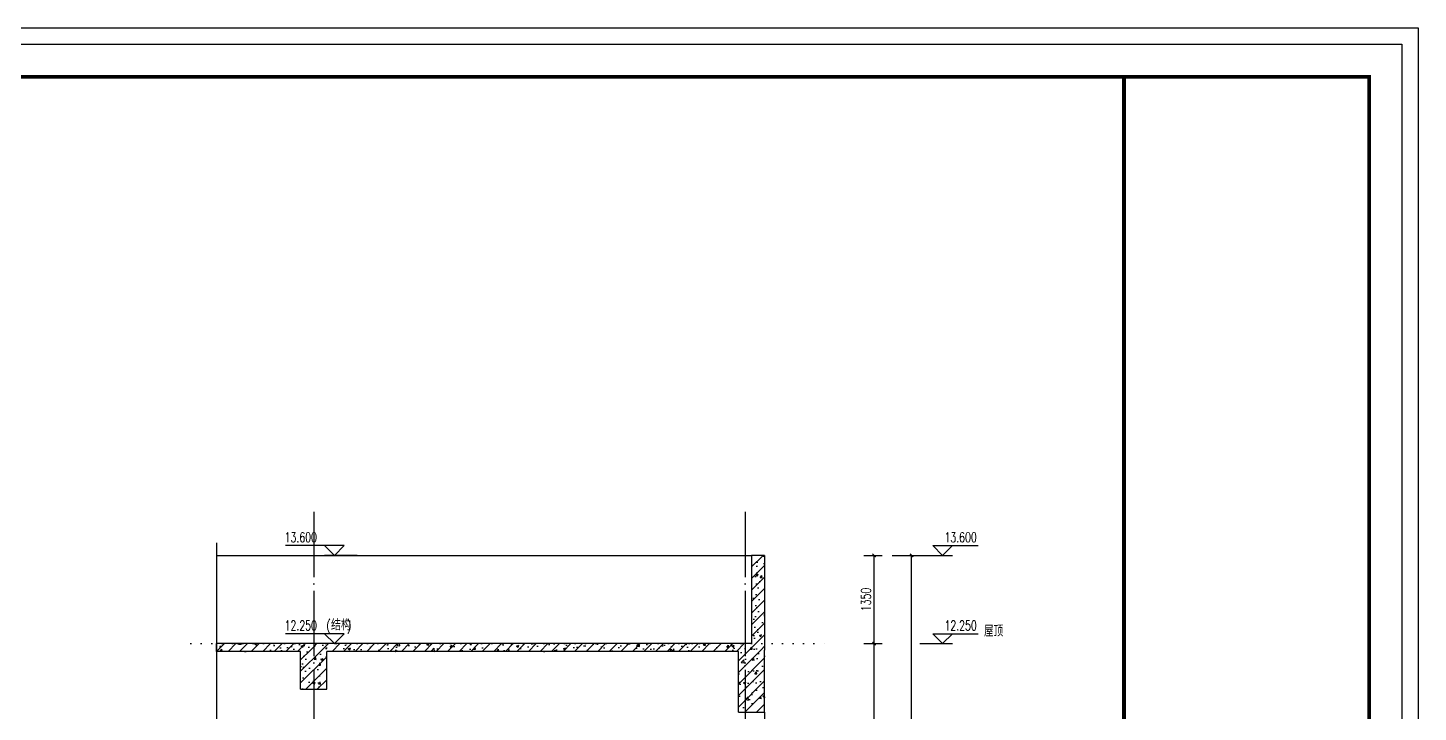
# Model space of a CAD drawing. Header units: millimetres. Extents: x -1048436 to -185795, y -983427 to 400387.
# Drawn here: x -600194 to -578919, y -669124 to -658650 of the extents above; entities that cross this region are included whole.
import ezdxf
from ezdxf.enums import TextEntityAlignment as Align

# ---------------------------------------------------------------- set-up
doc = ezdxf.new("R2010")
doc.units = ezdxf.units.MM
doc.header["$LTSCALE"] = 500
doc.linetypes.add('DOT2', pattern=[3.175, 0, -3.175])
doc.linetypes.add('DOTE', pattern=[2.42, 2, -0.2, 0.02, -0.2])
for name, color, linetype in [('C-SHET-TTLB', 11, 'Continuous'), ('DIM_ELEV', 3, 'Continuous'), ('PUB_DIM', 3, 'Continuous'), ('PUB_TEXT', 7, 'Continuous'), ('建-填充', 9, 'Continuous'), ('建-墙-混凝土墙', 6, 'Continuous'), ('建-文字', 4, 'Continuous'), ('建-楼层线', 1, 'DOT2'), ('建-符号', 13, 'Continuous'), ('建-轴线', 16, 'DOTE')]:
    doc.layers.add(name, color=color, linetype=linetype)
doc.styles.add('_TCH_DIM', font='SIMPLEX', dxfattribs={"bigfont": 'GBCBIG'})
doc.styles.add('_TCH_DIM_T3', font='SIMPLEX', dxfattribs={"width": 0.705882, "bigfont": 'GBCBIG'})
doc.styles.add('ECADI', font='hzs.shx', dxfattribs={"width": 0.7, "bigfont": 'hztxt.shx'})
doc.styles.add('XD2008', font='xd-hzs.shx', dxfattribs={"width": 0.7, "bigfont": 'xd-hztxt.shx'})
doc.dimstyles.new('_TCH_ARCH&&50', dxfattribs={"dimtxt": 148.75, "dimasz": 50, "dimexe": 125, "dimexo": 150, "dimgap": 50, "dimtad": 1, "dimdec": 0, "dimzin": 0, "dimdsep": 46, "dimtxsty": '_TCH_DIM_T3', "dimblk": 'ARCHTICK', "dimcen": 0.09, "dimclrt": 7, "dimazin": 2, "dimtfac": 1, "dimtdec": 0, "dimtix": 1, "dimtmove": 2, "dimatfit": 3, "dimldrblk": 'ARCHTICK', "dimfxl": 1, "dimtolj": 1, "dimtzin": 0, "dimarcsym": 0})
pattern_1 = [(45, (0, 0), (-88.388348, 88.388348), []), (50, (0, 0), (358.63009, -31.37607), [37.5, -412.5]), (355, (0, 0), (-69.37567, 376.09607), [30, -330]), (100.4514, (29.9, -2.6), (289.25469, 344.71977), [31.8701, -350.57106]), (46.1842, (0, 100), (533.62052, -82.7595), [56.25, -618.75]), (96.6356, (44.47, 93.1), (467.33135, 487.05894), [47.80514, -525.8565]), (351.1842, (0, 100), (467.33097, 487.0593), [45, -495]), (21, (50, 75), (298.45353, -201.30945), [37.5, -412.5]), (326, (50, 75), (121.65767, 362.57502), [30, -330]), (71.4514, (74.87, 58.22), (420.11131, 161.26525), [31.8701, -350.57106]), (37.5, (0, 0), (6.079928, 166.446927), [0, -326, 0, -335, 0, -331.25]), (7.5, (0, 0), (131.53477, 197.205856), [0, -191, 0, -318.5, 0, -126.25]), (327.5, (-111.5, 0), (266.911218, -11.277436), [0, -125, 0, -390, 0, -517.5]), (317.5, (-161.5, 0), (291.593085, 50.05249), [0, -162.5, 0, -259, 0, -367.5])]

# ---------------------------------------------------------------- blocks, each defined once
blk = doc.blocks.new('集团图框A1')
at = {"layer": 'C-SHET-TTLB'}
for points in [[(1095.85, -95.53), (1095.85, -699.53), (244.85, -699.53), (244.85, -95.53)], [(1090.85, -100.53), (1090.85, -694.53), (249.85, -694.53), (249.85, -100.53)]]:
    blk.add_lwpolyline(points, close=True, dxfattribs=at)
at = {"layer": 'C-SHET-TTLB', "const_width": 1.2}
blk.add_lwpolyline([(268.25, -110.53), (1080.85, -110.53), (1080.85, -684.53), (268.25, -684.53)], close=True, dxfattribs=at)
at = {"layer": 'C-SHET-TTLB'}
blk.add_lwpolyline([(1005.85, -110.53, 1.2, 1.2, 0), (1005.85, -684.53, 0.9, 0.9, 0)], format="xyseb", dxfattribs=at)
at = {"color": 2, "style": 'ECADI', "width": 0.7}
for tag, p in [('序号1', (1009.72, -381.88)), ('记要1', (1037.92, -381.9)), ('日期1', (1073.26, -381.71)), ('序号2', (1009.72, -387.77)), ('记要2', (1037.92, -387.79)), ('日期2', (1073.26, -387.6)), ('序号3', (1009.72, -393.63)), ('记要3', (1037.92, -393.65)), ('日期3', (1073.26, -393.46)), ('序号4', (1009.72, -399.51)), ('记要4', (1037.92, -399.53)), ('日期4', (1073.26, -399.35)), ('合作设计单位', (1042.53, -542.75)), ('审定人', (1041.84, -561.74)), ('审核人', (1041.84, -571.23)), ('设计总负责人', (1041.84, -580.99)), ('专业负责人', (1041.84, -591.72)), ('校对人', (1041.84, -601.96)), ('设计人', (1041.84, -611.83)), ('建设单位上', (1044.38, -619.93)), ('建设单位中', (1044.38, -623.89)), ('建设单位下', (1044.38, -627.74)), ('项目名称上', (1044.35, -632.3)), ('项目名称中', (1044.35, -636.38)), ('项目名称下', (1044.35, -640.33)), ('子项', (1043.59, -646.93)), ('图名上', (1044.47, -653.59)), ('图名中', (1044.47, -657.5)), ('图名下', (1044.47, -661.62)), ('工程编号', (1027.1, -667.58)), ('阶段', (1063.92, -667.61)), ('比例', (1025.96, -674.19)), ('专业', (1063.72, -673.97)), ('日期', (1026.1, -680.73)), ('图别、图号', (1066.05, -680.84))]:
    blk.add_attdef(tag, text='', height=3.5, dxfattribs=at).set_placement(p, align=Align.MIDDLE)
blk = doc.blocks.new('A1')
blk.add_blockref('集团图框A1', (-609654.51, -640037.88))
blk = doc.blocks.new('_ArchTick')
at = {"color": 0, "linetype": 'ByBlock', "const_width": 0.4}
blk.add_lwpolyline([(-0.5, -0.5), (0.5, 0.5)], dxfattribs=at)
blk = doc.blocks.new('*D243')
at = {"layer": 'Defpoints', "color": 0, "transparency": 16777216}
for p in [(-587120, -666724), (-586671, -666724), (-587120, -680624)]:
    blk.add_point(p, dxfattribs=at)
at = {"layer": 'PUB_DIM', "color": 0, "lineweight": -2, "transparency": 16777216}
for p, q in [((-586970, -666724), (-586546, -666724)), ((-586671, -680624), (-586671, -666724)), ((-586970, -680624), (-586546, -680624))]:
    blk.add_line(p, q, dxfattribs=at)
at = {"layer": 'PUB_DIM', "color": 0, "lineweight": -2, "transparency": 16777216, "xscale": 50, "yscale": 50, "zscale": 50}
for p, rotation in [((-586671, -666724), 90), ((-586671, -680624), 270)]:
    blk.add_blockref('_ArchTick', p, dxfattribs=dict(at, rotation=rotation))
at = {"layer": 'PUB_DIM', "color": 7, "transparency": 16777216, "insert": (-586808, -674201), "char_height": 148.8, "attachment_point": 5, "rotation": 90, "style": '_TCH_DIM_T3'}
blk.add_mtext('\\A1;13900', dxfattribs=at)
blk = doc.blocks.new('*D247')
at = {"layer": 'Defpoints', "color": 0, "transparency": 16777216}
for p in [(-587551, -668074), (-587245, -668074), (-587551, -672124)]:
    blk.add_point(p, dxfattribs=at)
at = {"layer": 'PUB_DIM', "color": 0, "lineweight": -2, "transparency": 16777216}
for p, q in [((-587401, -668074), (-587120, -668074)), ((-587245, -672124), (-587245, -668074)), ((-587401, -672124), (-587120, -672124))]:
    blk.add_line(p, q, dxfattribs=at)
at = {"layer": 'PUB_DIM', "color": 0, "lineweight": -2, "transparency": 16777216, "xscale": 50, "yscale": 50, "zscale": 50}
for p, rotation in [((-587245, -668074), 90), ((-587245, -672124), 270)]:
    blk.add_blockref('_ArchTick', p, dxfattribs=dict(at, rotation=rotation))
at = {"layer": 'PUB_DIM', "color": 7, "transparency": 16777216, "insert": (-587369, -670099), "char_height": 148.8, "attachment_point": 5, "rotation": 90, "style": '_TCH_DIM_T3'}
blk.add_mtext('\\A1;4050', dxfattribs=at)
blk = doc.blocks.new('*D248')
at = {"layer": 'Defpoints', "color": 0, "transparency": 16777216}
for p in [(-587551, -666724), (-587245, -666724), (-587551, -668074)]:
    blk.add_point(p, dxfattribs=at)
at = {"layer": 'PUB_DIM', "color": 0, "lineweight": -2, "transparency": 16777216}
for p, q in [((-587401, -666724), (-587120, -666724)), ((-587245, -668074), (-587245, -666724)), ((-587401, -668074), (-587120, -668074))]:
    blk.add_line(p, q, dxfattribs=at)
at = {"layer": 'PUB_DIM', "color": 0, "lineweight": -2, "transparency": 16777216, "xscale": 50, "yscale": 50, "zscale": 50}
for p, rotation in [((-587245, -666724), 90), ((-587245, -668074), 270)]:
    blk.add_blockref('_ArchTick', p, dxfattribs=dict(at, rotation=rotation))
at = {"layer": 'PUB_DIM', "color": 7, "transparency": 16777216, "insert": (-587369, -667399), "char_height": 148.8, "attachment_point": 5, "rotation": 90, "style": '_TCH_DIM_T3'}
blk.add_mtext('\\A1;1350', dxfattribs=at)

msp = doc.modelspace()

# ---------------------------------------------------------------- hatches: boundary and pattern name
at = {"layer": '建-填充'}
h = msp.add_hatch(dxfattribs=at)
h.set_pattern_fill('钢筋混凝土', color=256, scale=50, style=0)
h.set_pattern_definition(pattern_1)
h.paths.add_polyline_path([(-589119.6, -666723.7), (-589119.6, -668147), (-588919.6, -668173.7), (-588919.6, -666723.7)])
h = msp.add_hatch(dxfattribs=at)
h.set_pattern_fill('钢筋混凝土', color=256, scale=50, style=0)
h.set_pattern_definition(pattern_1)
h.paths.add_polyline_path([(-595819.6, -668153.7), (-595819.6, -668073.7), (-597304.9, -668073.7), (-597304.9, -668193.7), (-596019.6, -668193.7)])
h = msp.add_hatch(dxfattribs=at)
h.set_pattern_fill('钢筋混凝土', color=256, scale=50, style=0)
h.set_pattern_definition(pattern_1)
h.paths.add_polyline_path([(-595619.6, -668773.7), (-595619.6, -668193.7), (-595819.6, -668153.7), (-596019.6, -668193.7), (-596019.6, -668773.7)])
h = msp.add_hatch(dxfattribs=at)
h.set_pattern_fill('钢筋混凝土', color=256, scale=50, style=0)
h.set_pattern_definition(pattern_1)
h.paths.add_polyline_path([(-589119.6, -668147), (-589119.6, -668073.7), (-595819.6, -668073.7), (-595819.6, -668153.7), (-595619.6, -668193.7), (-589319.6, -668193.7)])
h = msp.add_hatch(dxfattribs=at)
h.set_pattern_fill('钢筋混凝土', color=256, scale=50, style=0)
h.set_pattern_definition(pattern_1)
h.paths.add_polyline_path([(-588919.6, -669123.7), (-588919.6, -668173.7), (-589119.6, -668147), (-589319.6, -668193.7), (-589319.6, -669123.7)])

# ---------------------------------------------------------------- linework, layer by layer
for p, q in [((-597304.9, -666723.7), (-589119.6, -666723.7)), ((-588919.6, -669123.7), (-588919.6, -680673.7))]:
    msp.add_line(p, q)
at = {"layer": 'DIM_ELEV'}
for p, q in [((-586545.6, -666723.7), (-586045.6, -666723.7)), ((-586195.6, -666723.7), (-586345.6, -666573.7)), ((-586345.6, -666573.7), (-585652.9, -666573.7)), ((-586195.6, -666723.7), (-586045.6, -666573.7)), ((-586195.6, -668073.7), (-586345.6, -667923.7)), ((-586345.6, -667923.7), (-585652.9, -667923.7)), ((-586195.6, -668073.7), (-586045.6, -667923.7)), ((-586545.6, -668073.7), (-586045.6, -668073.7))]:
    msp.add_line(p, q, dxfattribs=at)
at = {"layer": '建-墙-混凝土墙'}
for p, q in [((-589119.6, -666723.7), (-589119.6, -668073.7)), ((-588919.6, -666723.7), (-589119.6, -666723.7)), ((-588919.6, -666723.7), (-588919.6, -668173.7)), ((-595819.6, -668073.7), (-597304.9, -668073.7)), ((-597304.9, -668193.7), (-597304.9, -668073.7)), ((-596019.6, -668193.7), (-597304.9, -668193.7)), ((-596019.6, -668773.7), (-596019.6, -668193.7)), ((-589119.6, -668073.7), (-595819.6, -668073.7)), ((-589319.6, -668193.7), (-595619.6, -668193.7)), ((-595619.6, -668773.7), (-595619.6, -668193.7)), ((-589319.6, -669123.7), (-589319.6, -668193.7)), ((-588919.6, -669123.7), (-588919.6, -668173.7)), ((-596019.6, -668773.7), (-595619.6, -668773.7)), ((-589319.6, -669123.7), (-588919.6, -669123.7))]:
    msp.add_line(p, q, dxfattribs=at)
at = {"layer": '建-楼层线', "ltscale": 0.1}
msp.add_line((-597698.2, -668073.7), (-587970.1, -668073.7), dxfattribs=at)
at = {"layer": '建-符号'}
for p, q in [((-595352.4, -666573.7), (-596249.4, -666573.7)), ((-595502.4, -666723.7), (-595652.4, -666573.7)), ((-595152.4, -666723.7), (-595652.4, -666723.7)), ((-595502.4, -666723.7), (-595352.4, -666573.7)), ((-595352.4, -667923.7), (-596249.4, -667923.7)), ((-595502.4, -668073.7), (-595652.4, -667923.7)), ((-595502.4, -668073.7), (-595352.4, -667923.7)), ((-595152.4, -668073.7), (-595652.4, -668073.7))]:
    msp.add_line(p, q, dxfattribs=at)
msp.add_lwpolyline([(-597304.9, -666533.8), (-597304.9, -674023.8), (-597199.9, -674062), (-597409.9, -674099), (-597304.9, -674136.3), (-597304.9, -681626.2)], dxfattribs=at)
at = {"layer": '建-轴线'}
for p, q in [((-595819.6, -666057.9), (-595819.6, -682195.1)), ((-589219.6, -666057.9), (-589219.6, -682195.1))]:
    msp.add_line(p, q, dxfattribs=at)

# ---------------------------------------------------------------- block references
at = {"xscale": 50, "yscale": 50, "zscale": 50}
msp.add_blockref('A1', (29849014, 31348020.2), dxfattribs=at)

# ---------------------------------------------------------------- texts
at = {"layer": 'PUB_TEXT'}
for s, height, style, width, p in [('13.600', 148.75, '_TCH_DIM', 0.705882, (-586167.9, -666521.2)), ('12.250', 148.75, '_TCH_DIM', 0.705882, (-586167.9, -667871.2)), ('屋顶', 175, 'XD2008', 0.7, (-585562.6, -667966.5))]:
    msp.add_text(s, height=height, dxfattribs=dict(at, style=style, width=width)).set_placement(p)
at = {"layer": '建-文字', "style": '_TCH_DIM', "width": 0.705882}
for s, height, p in [('13.600', 148.75, (-596264.4, -666521.2)), ('12.250', 148.75, (-596264.4, -667871.2)), ('(', 148.8, (-595624.4, -667871.2)), (')', 148.8, (-595308.6, -667871.2))]:
    msp.add_text(s, height=height, dxfattribs=at).set_placement(p)
at = {"layer": '建-文字', "style": '_TCH_DIM'}
msp.add_text('结构', height=168.79, dxfattribs=at).set_placement((-595554.4, -667871.2))

# ---------------------------------------------------------------- dimensions: what is measured, and where the dimension line sits
at = {"layer": 'PUB_DIM'}
for p1, p2, picture, middle in [((-587550.8, -668073.7), (-587550.8, -666723.7), '*D248', (-587368.9, -667398.7)), ((-587550.8, -672123.7), (-587550.8, -668073.7), '*D247', (-587368.9, -670098.7))]:
    dim = msp.add_aligned_dim(p1=p1, p2=p2, distance=-306.2, dimstyle='_TCH_ARCH&&50', dxfattribs=at)
    dim.commit()
    dim.dimension.update_dxf_attribs({"geometry": picture, "text_midpoint": middle})
dim = msp.add_linear_dim(base=(-586670.6, -666723.7), p1=(-587119.6, -680623.7), p2=(-587119.6, -666723.7), angle=90, dimstyle='_TCH_ARCH&&50', dxfattribs=at)
dim.commit()
dim.dimension.update_dxf_attribs({"geometry": '*D243', "text_midpoint": (-586808.1, -674200.6), "dimtype": 129})

doc.saveas('drawing.dxf')
